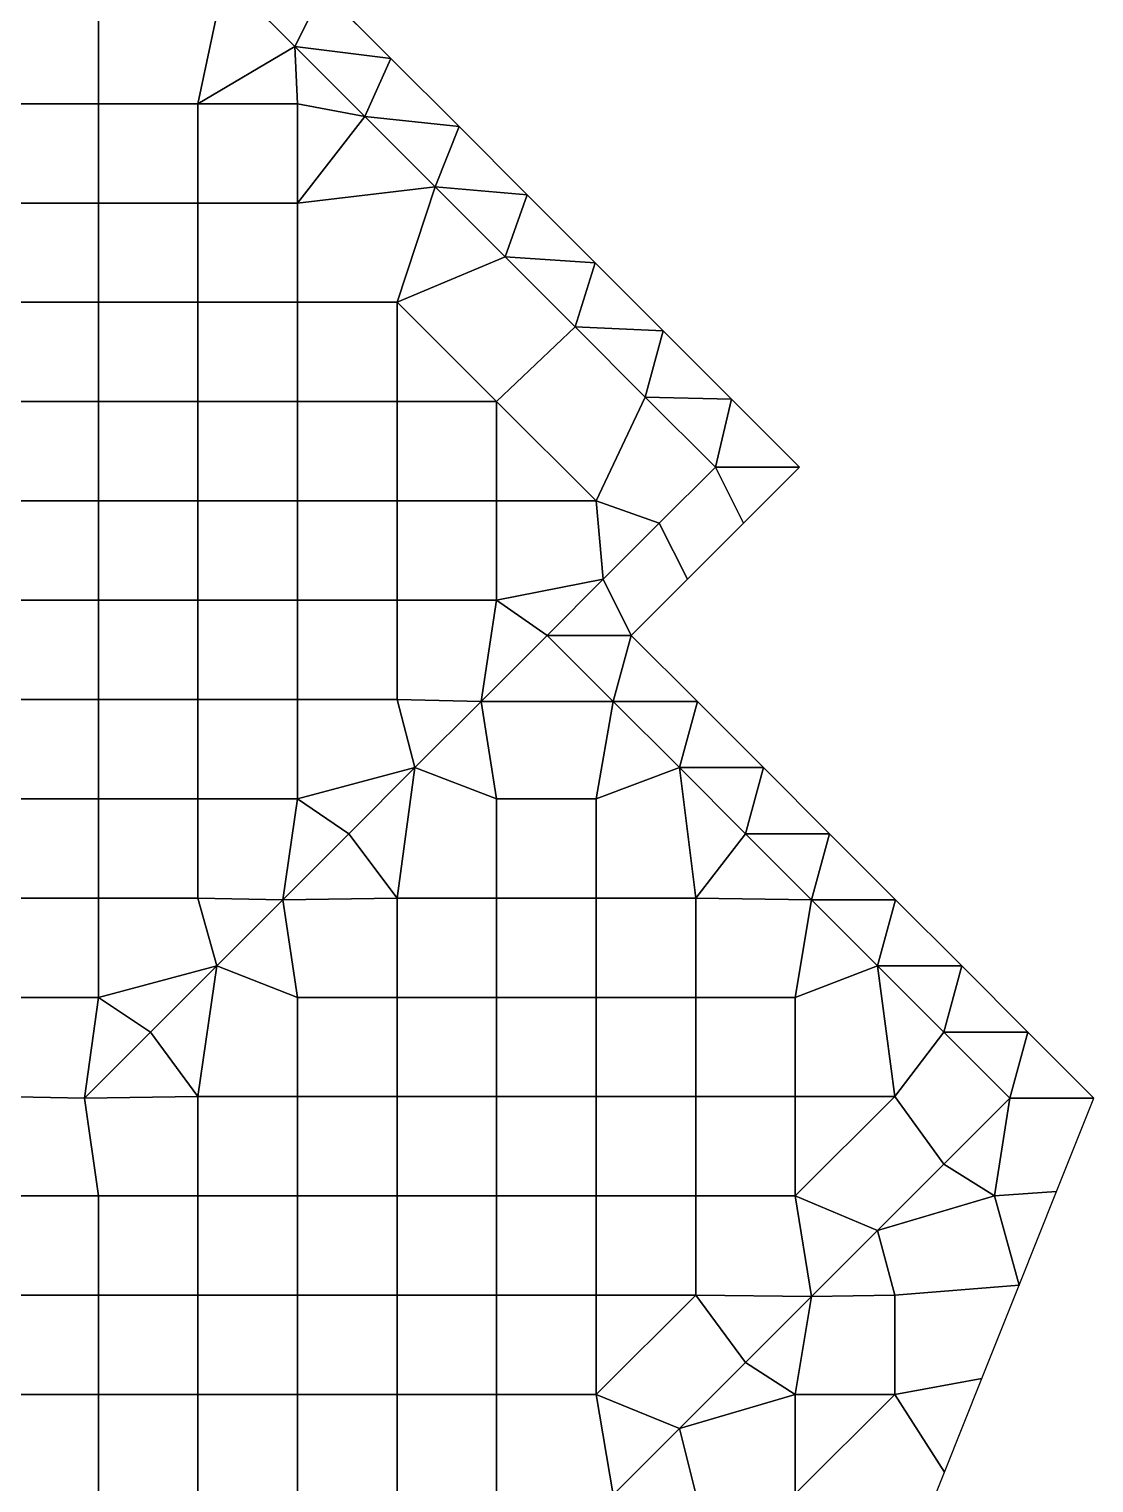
# Model space of a CAD drawing. Extents: x -13 to 39.3, y -26.5 to 20.6.
# Drawn here: x 33.89 to 39.26, y -15.45 to -8.11 of the extents above; entities that cross this region are included whole.
import ezdxf

# ---------------------------------------------------------------- set-up
doc = ezdxf.new("R2010")
doc.units = 0
doc.layers.add('BARS', color=1, linetype='CONTINUOUS')
doc.layers.add('FACES', color=5, linetype='CONTINUOUS')

msp = doc.modelspace()

# ---------------------------------------------------------------- linework, layer by layer
at = {"layer": 'BARS'}
for p, q in [((35.2294, -8.20244), (34.8758, -7.84889)), ((35.2294, -8.20244, 3.3), (34.8758, -7.84889, 3.3)), ((35.7143, -8.26305), (35.3708, -7.9196)), ((35.7143, -8.26305, 3.3), (35.3708, -7.9196, 3.3)), ((35.5829, -8.55599), (35.2294, -8.20244)), ((35.5829, -8.55599, 3.3), (35.2294, -8.20244, 3.3)), ((36.0577, -8.6065), (35.7143, -8.26305)), ((36.0577, -8.6065, 3.3), (35.7143, -8.26305, 3.3)), ((35.9365, -8.90954), (35.5829, -8.55599)), ((35.9365, -8.90954, 3.3), (35.5829, -8.55599, 3.3)), ((36.4012, -8.94995), (36.0577, -8.6065)), ((36.4012, -8.94995, 3.3), (36.0577, -8.6065, 3.3)), ((36.2901, -9.2631), (35.9365, -8.90954)), ((36.2901, -9.2631, 3.3), (35.9365, -8.90954, 3.3)), ((36.7446, -9.2934), (36.4012, -8.94995)), ((36.7446, -9.2934, 3.3), (36.4012, -8.94995, 3.3)), ((36.6436, -9.61665), (36.2901, -9.2631)), ((36.6436, -9.61665, 3.3), (36.2901, -9.2631, 3.3)), ((37.0881, -9.63686), (36.7446, -9.2934)), ((37.0881, -9.63686, 3.3), (36.7446, -9.2934, 3.3)), ((36.9972, -9.97021), (36.6436, -9.61665)), ((36.9972, -9.97021, 3.3), (36.6436, -9.61665, 3.3)), ((37.4315, -9.98031), (37.0881, -9.63686)), ((37.4315, -9.98031, 3.3), (37.0881, -9.63686, 3.3)), ((37.3507, -10.3238), (36.9972, -9.97021)), ((37.3507, -10.3238, 3.3), (36.9972, -9.97021, 3.3)), ((37.775, -10.3238), (37.4315, -9.98031)), ((37.775, -10.3238, 3.3), (37.4315, -9.98031, 3.3)), ((37.0679, -10.6066), (37.3507, -10.3238)), ((37.0679, -10.6066, 3.3), (37.3507, -10.3238, 3.3)), ((37.4921, -10.6066), (37.775, -10.3238)), ((37.4921, -10.6066, 3.3), (37.775, -10.3238, 3.3)), ((36.785, -10.8894), (37.0679, -10.6066)), ((36.785, -10.8894, 3.3), (37.0679, -10.6066, 3.3)), ((37.2093, -10.8894), (37.4921, -10.6066)), ((37.2093, -10.8894, 3.3), (37.4921, -10.6066, 3.3)), ((36.5022, -11.1723), (36.785, -10.8894)), ((36.5022, -11.1723, 3.3), (36.785, -10.8894, 3.3)), ((36.9264, -11.1723), (37.2093, -10.8894)), ((36.9264, -11.1723, 3.3), (37.2093, -10.8894, 3.3)), ((36.8355, -11.5056), (36.5022, -11.1723)), ((36.5022, -11.1723), (36.5022, -11.1723, 0.66)), ((36.5022, -11.1723, 0.66), (36.5022, -11.1723, 1.32)), ((36.5022, -11.1723, 1.32), (36.5022, -11.1723, 1.98)), ((36.5022, -11.1723, 1.98), (36.5022, -11.1723, 2.64)), ((36.5022, -11.1723, 2.64), (36.5022, -11.1723, 3.3)), ((36.8355, -11.5056, 3.3), (36.5022, -11.1723, 3.3)), ((37.2598, -11.5056), (36.9264, -11.1723)), ((37.2598, -11.5056, 3.3), (36.9264, -11.1723, 3.3)), ((37.1689, -11.839), (36.8355, -11.5056)), ((37.1689, -11.839, 3.3), (36.8355, -11.5056, 3.3)), ((37.5932, -11.839), (37.2598, -11.5056)), ((37.5932, -11.839, 3.3), (37.2598, -11.5056, 3.3)), ((37.5022, -12.1723), (37.1689, -11.839)), ((37.5022, -12.1723, 3.3), (37.1689, -11.839, 3.3)), ((37.9265, -12.1723), (37.5932, -11.839)), ((37.9265, -12.1723, 3.3), (37.5932, -11.839, 3.3)), ((37.8356, -12.5057), (37.5022, -12.1723)), ((37.8356, -12.5057, 3.3), (37.5022, -12.1723, 3.3)), ((38.2598, -12.5057), (37.9265, -12.1723)), ((38.2598, -12.5057, 3.3), (37.9265, -12.1723, 3.3)), ((38.1689, -12.839), (37.8356, -12.5057)), ((38.1689, -12.839, 3.3), (37.8356, -12.5057, 3.3)), ((38.5932, -12.839), (38.2598, -12.5057)), ((38.5932, -12.839, 3.3), (38.2598, -12.5057, 3.3)), ((38.5023, -13.1724), (38.1689, -12.839)), ((38.5023, -13.1724, 3.3), (38.1689, -12.839, 3.3)), ((38.9266, -13.1724), (38.5932, -12.839)), ((38.9266, -13.1724, 3.3), (38.5932, -12.839, 3.3)), ((38.8356, -13.5057), (38.5023, -13.1724)), ((38.8356, -13.5057, 3.3), (38.5023, -13.1724, 3.3)), ((39.2599, -13.5057), (38.9266, -13.1724)), ((39.2599, -13.5057, 3.3), (38.9266, -13.1724, 3.3)), ((34.1687, -13.5057), (34.1687, -13.5057, 0.66)), ((34.1687, -13.5057, 0.66), (34.1687, -13.5057, 1.32)), ((34.1687, -13.5057, 1.32), (34.1687, -13.5057, 1.98)), ((34.1687, -13.5057, 1.98), (34.1687, -13.5057, 2.64)), ((34.1687, -13.5057, 2.64), (34.1687, -13.5057, 3.3)), ((38.5023, -13.8391), (38.8356, -13.5057)), ((38.5023, -13.8391, 3.3), (38.8356, -13.5057, 3.3)), ((38.8356, -13.5057), (38.8356, -13.5057, 0.66)), ((38.8356, -13.5057, 0.66), (38.8356, -13.5057, 1.32)), ((38.8356, -13.5057, 1.32), (38.8356, -13.5057, 1.98)), ((38.8356, -13.5057, 1.98), (38.8356, -13.5057, 2.64)), ((38.8356, -13.5057, 2.64), (38.8356, -13.5057, 3.3)), ((39.0713, -13.9771), (39.2599, -13.5057)), ((39.0713, -13.9771, 3.3), (39.2599, -13.5057, 3.3)), ((38.1689, -14.1724), (38.5023, -13.8391)), ((38.1689, -14.1724, 3.3), (38.5023, -13.8391, 3.3)), ((38.8828, -14.4485), (39.0713, -13.9771)), ((38.8828, -14.4485, 3.3), (39.0713, -13.9771, 3.3)), ((37.8356, -14.5058), (38.1689, -14.1724)), ((37.8356, -14.5058, 3.3), (38.1689, -14.1724, 3.3)), ((37.5022, -14.8391), (37.8356, -14.5058)), ((37.5022, -14.8391, 3.3), (37.8356, -14.5058, 3.3)), ((38.6942, -14.92), (38.8828, -14.4485)), ((38.6942, -14.92, 3.3), (38.8828, -14.4485, 3.3)), ((37.1689, -15.1725), (37.5022, -14.8391)), ((37.1689, -15.1725, 3.3), (37.5022, -14.8391, 3.3)), ((38.5057, -15.3914), (38.6942, -14.92)), ((38.5057, -15.3914, 3.3), (38.6942, -14.92, 3.3)), ((36.8355, -15.5058), (37.1689, -15.1725)), ((36.8355, -15.5058, 3.3), (37.1689, -15.1725, 3.3)), ((38.3171, -15.8628), (38.5057, -15.3914)), ((38.3171, -15.8628, 3.3), (38.5057, -15.3914, 3.3))]:
    msp.add_line(p, q, dxfattribs=at)
at = {"layer": 'FACES'}
for points in [[(35.0274, -7.57614), (34.8758, -7.84889), (35.2294, -8.20244), (35.3708, -7.9196)], [(35.0274, -7.57614, 3.3), (34.8758, -7.84889, 3.3), (35.2294, -8.20244, 3.3), (35.3708, -7.9196, 3.3)], [(34.2388, -7.99033), (34.2388, -8.49103), (34.7409, -8.49103), (34.8758, -7.84889)], [(34.2388, -7.99033, 3.3), (34.2388, -8.49103, 3.3), (34.7409, -8.49103, 3.3), (34.8758, -7.84889, 3.3)], [(34.8758, -7.84889), (34.7409, -8.49103), (35.2294, -8.20244)], [(34.8758, -7.84889, 3.3), (34.7409, -8.49103, 3.3), (35.2294, -8.20244, 3.3)], [(34.8758, -7.84889), (34.8758, -7.84889, 0.66), (35.2294, -8.20244, 0.66), (35.2294, -8.20244)], [(34.8758, -7.84889, 0.66), (34.8758, -7.84889, 1.32), (35.2294, -8.20244, 1.32), (35.2294, -8.20244, 0.66)], [(34.8758, -7.84889, 1.32), (34.8758, -7.84889, 1.98), (35.2294, -8.20244, 1.98), (35.2294, -8.20244, 1.32)], [(34.8758, -7.84889, 1.98), (34.8758, -7.84889, 2.64), (35.2294, -8.20244, 2.64), (35.2294, -8.20244, 1.98)], [(35.2294, -8.20244, 2.64), (34.8758, -7.84889, 2.64), (34.8758, -7.84889, 3.3), (35.2294, -8.20244, 3.3)], [(34.2388, -7.99033), (33.7367, -7.99033), (33.7367, -8.49103), (34.2388, -8.49103)], [(34.2388, -7.99033, 3.3), (33.7367, -7.99033, 3.3), (33.7367, -8.49103, 3.3), (34.2388, -8.49103, 3.3)], [(35.3708, -7.9196), (35.2294, -8.20244), (35.7143, -8.26305)], [(35.3708, -7.9196, 3.3), (35.2294, -8.20244, 3.3), (35.7143, -8.26305, 3.3)], [(35.2294, -8.20244), (34.7409, -8.49103), (35.243, -8.49103)], [(35.2294, -8.20244, 3.3), (34.7409, -8.49103, 3.3), (35.243, -8.49103, 3.3)], [(35.2294, -8.20244), (35.243, -8.49103), (35.5829, -8.55599)], [(35.7143, -8.26305), (35.2294, -8.20244), (35.5829, -8.55599)], [(35.2294, -8.20244), (35.2294, -8.20244, 0.66), (35.5829, -8.55599, 0.66), (35.5829, -8.55599)], [(35.2294, -8.20244, 0.66), (35.2294, -8.20244, 1.32), (35.5829, -8.55599, 1.32), (35.5829, -8.55599, 0.66)], [(35.2294, -8.20244, 1.32), (35.2294, -8.20244, 1.98), (35.5829, -8.55599, 1.98), (35.5829, -8.55599, 1.32)], [(35.2294, -8.20244, 1.98), (35.2294, -8.20244, 2.64), (35.5829, -8.55599, 2.64), (35.5829, -8.55599, 1.98)], [(35.5829, -8.55599, 2.64), (35.2294, -8.20244, 2.64), (35.2294, -8.20244, 3.3), (35.5829, -8.55599, 3.3)], [(35.2294, -8.20244, 3.3), (35.243, -8.49103, 3.3), (35.5829, -8.55599, 3.3)], [(35.7143, -8.26305, 3.3), (35.2294, -8.20244, 3.3), (35.5829, -8.55599, 3.3)], [(35.7143, -8.26305), (35.5829, -8.55599), (36.0577, -8.6065)], [(35.7143, -8.26305, 3.3), (35.5829, -8.55599, 3.3), (36.0577, -8.6065, 3.3)], [(34.2388, -8.49103), (33.7367, -8.49103), (33.7367, -8.99174), (34.2388, -8.99174)], [(34.2388, -8.49103, 3.3), (33.7367, -8.49103, 3.3), (33.7367, -8.99174, 3.3), (34.2388, -8.99174, 3.3)], [(34.7409, -8.49103), (34.2388, -8.49103), (34.2388, -8.99174), (34.7409, -8.99174)], [(34.7409, -8.49103, 3.3), (34.2388, -8.49103, 3.3), (34.2388, -8.99174, 3.3), (34.7409, -8.99174, 3.3)], [(35.243, -8.49103), (34.7409, -8.49103), (34.7409, -8.99174), (35.243, -8.99174)], [(35.243, -8.49103, 3.3), (34.7409, -8.49103, 3.3), (34.7409, -8.99174, 3.3), (35.243, -8.99174, 3.3)], [(35.243, -8.49103), (35.243, -8.99174), (35.5829, -8.55599)], [(35.243, -8.49103, 3.3), (35.243, -8.99174, 3.3), (35.5829, -8.55599, 3.3)], [(35.5829, -8.55599), (35.243, -8.99174), (35.9365, -8.90954)], [(35.5829, -8.55599, 3.3), (35.243, -8.99174, 3.3), (35.9365, -8.90954, 3.3)], [(35.5829, -8.55599), (35.9365, -8.90954), (36.0577, -8.6065)], [(35.5829, -8.55599), (35.5829, -8.55599, 0.66), (35.9365, -8.90954, 0.66), (35.9365, -8.90954)], [(35.5829, -8.55599, 0.66), (35.5829, -8.55599, 1.32), (35.9365, -8.90954, 1.32), (35.9365, -8.90954, 0.66)], [(35.5829, -8.55599, 1.32), (35.5829, -8.55599, 1.98), (35.9365, -8.90954, 1.98), (35.9365, -8.90954, 1.32)], [(35.5829, -8.55599, 1.98), (35.5829, -8.55599, 2.64), (35.9365, -8.90954, 2.64), (35.9365, -8.90954, 1.98)], [(35.9365, -8.90954, 2.64), (35.5829, -8.55599, 2.64), (35.5829, -8.55599, 3.3), (35.9365, -8.90954, 3.3)], [(35.5829, -8.55599, 3.3), (35.9365, -8.90954, 3.3), (36.0577, -8.6065, 3.3)], [(36.0577, -8.6065), (35.9365, -8.90954), (36.4012, -8.94995)], [(36.0577, -8.6065, 3.3), (35.9365, -8.90954, 3.3), (36.4012, -8.94995, 3.3)], [(35.243, -8.99174), (35.243, -9.49245), (35.7451, -9.49245), (35.9365, -8.90954)], [(35.243, -8.99174, 3.3), (35.243, -9.49245, 3.3), (35.7451, -9.49245, 3.3), (35.9365, -8.90954, 3.3)], [(35.9365, -8.90954), (35.7451, -9.49245), (36.2901, -9.2631)], [(35.9365, -8.90954, 3.3), (35.7451, -9.49245, 3.3), (36.2901, -9.2631, 3.3)], [(36.4012, -8.94995), (35.9365, -8.90954), (36.2901, -9.2631)], [(35.9365, -8.90954), (35.9365, -8.90954, 0.66), (36.2901, -9.2631, 0.66), (36.2901, -9.2631)], [(35.9365, -8.90954, 0.66), (35.9365, -8.90954, 1.32), (36.2901, -9.2631, 1.32), (36.2901, -9.2631, 0.66)], [(35.9365, -8.90954, 1.32), (35.9365, -8.90954, 1.98), (36.2901, -9.2631, 1.98), (36.2901, -9.2631, 1.32)], [(35.9365, -8.90954, 1.98), (35.9365, -8.90954, 2.64), (36.2901, -9.2631, 2.64), (36.2901, -9.2631, 1.98)], [(36.2901, -9.2631, 2.64), (35.9365, -8.90954, 2.64), (35.9365, -8.90954, 3.3), (36.2901, -9.2631, 3.3)], [(36.4012, -8.94995, 3.3), (35.9365, -8.90954, 3.3), (36.2901, -9.2631, 3.3)], [(34.2388, -8.99174), (33.7367, -8.99174), (33.7367, -9.49245), (34.2388, -9.49245)], [(34.2388, -8.99174, 3.3), (33.7367, -8.99174, 3.3), (33.7367, -9.49245, 3.3), (34.2388, -9.49245, 3.3)], [(34.7409, -8.99174), (34.2388, -8.99174), (34.2388, -9.49245), (34.7409, -9.49245)], [(34.7409, -8.99174, 3.3), (34.2388, -8.99174, 3.3), (34.2388, -9.49245, 3.3), (34.7409, -9.49245, 3.3)], [(35.243, -8.99174), (34.7409, -8.99174), (34.7409, -9.49245), (35.243, -9.49245)], [(35.243, -8.99174, 3.3), (34.7409, -8.99174, 3.3), (34.7409, -9.49245, 3.3), (35.243, -9.49245, 3.3)], [(36.4012, -8.94995), (36.2901, -9.2631), (36.7446, -9.2934)], [(36.4012, -8.94995, 3.3), (36.2901, -9.2631, 3.3), (36.7446, -9.2934, 3.3)], [(36.2901, -9.2631), (35.7451, -9.49245), (36.2472, -9.99316), (36.6436, -9.61665)], [(36.2901, -9.2631, 3.3), (35.7451, -9.49245, 3.3), (36.2472, -9.99316, 3.3), (36.6436, -9.61665, 3.3)], [(36.7446, -9.2934), (36.2901, -9.2631), (36.6436, -9.61665)], [(36.2901, -9.2631), (36.2901, -9.2631, 0.66), (36.6436, -9.61665, 0.66), (36.6436, -9.61665)], [(36.2901, -9.2631, 0.66), (36.2901, -9.2631, 1.32), (36.6436, -9.61665, 1.32), (36.6436, -9.61665, 0.66)], [(36.2901, -9.2631, 1.32), (36.2901, -9.2631, 1.98), (36.6436, -9.61665, 1.98), (36.6436, -9.61665, 1.32)], [(36.2901, -9.2631, 1.98), (36.2901, -9.2631, 2.64), (36.6436, -9.61665, 2.64), (36.6436, -9.61665, 1.98)], [(36.6436, -9.61665, 2.64), (36.2901, -9.2631, 2.64), (36.2901, -9.2631, 3.3), (36.6436, -9.61665, 3.3)], [(36.7446, -9.2934, 3.3), (36.2901, -9.2631, 3.3), (36.6436, -9.61665, 3.3)], [(36.7446, -9.2934), (36.6436, -9.61665), (37.0881, -9.63686)], [(36.7446, -9.2934, 3.3), (36.6436, -9.61665, 3.3), (37.0881, -9.63686, 3.3)], [(34.2388, -9.49245), (33.7367, -9.49245), (33.7367, -9.99316), (34.2388, -9.99316)], [(34.2388, -9.49245, 3.3), (33.7367, -9.49245, 3.3), (33.7367, -9.99316, 3.3), (34.2388, -9.99316, 3.3)], [(34.7409, -9.49245), (34.2388, -9.49245), (34.2388, -9.99316), (34.7409, -9.99316)], [(34.7409, -9.49245, 3.3), (34.2388, -9.49245, 3.3), (34.2388, -9.99316, 3.3), (34.7409, -9.99316, 3.3)], [(35.243, -9.49245), (34.7409, -9.49245), (34.7409, -9.99316), (35.243, -9.99316)], [(35.243, -9.49245, 3.3), (34.7409, -9.49245, 3.3), (34.7409, -9.99316, 3.3), (35.243, -9.99316, 3.3)], [(35.7451, -9.49245), (35.243, -9.49245), (35.243, -9.99316), (35.7451, -9.99316)], [(35.7451, -9.49245, 3.3), (35.243, -9.49245, 3.3), (35.243, -9.99316, 3.3), (35.7451, -9.99316, 3.3)], [(35.7451, -9.49245), (35.7451, -9.99316), (36.2472, -9.99316)], [(35.7451, -9.49245, 3.3), (35.7451, -9.99316, 3.3), (36.2472, -9.99316, 3.3)], [(36.6436, -9.61665), (36.2472, -9.99316), (36.7493, -10.4939), (36.9972, -9.97021)], [(36.6436, -9.61665, 3.3), (36.2472, -9.99316, 3.3), (36.7493, -10.4939, 3.3), (36.9972, -9.97021, 3.3)], [(36.6436, -9.61665), (36.9972, -9.97021), (37.0881, -9.63686)], [(36.6436, -9.61665), (36.6436, -9.61665, 0.66), (36.9972, -9.97021, 0.66), (36.9972, -9.97021)], [(36.6436, -9.61665, 0.66), (36.6436, -9.61665, 1.32), (36.9972, -9.97021, 1.32), (36.9972, -9.97021, 0.66)], [(36.6436, -9.61665, 1.32), (36.6436, -9.61665, 1.98), (36.9972, -9.97021, 1.98), (36.9972, -9.97021, 1.32)], [(36.6436, -9.61665, 1.98), (36.6436, -9.61665, 2.64), (36.9972, -9.97021, 2.64), (36.9972, -9.97021, 1.98)], [(36.9972, -9.97021, 2.64), (36.6436, -9.61665, 2.64), (36.6436, -9.61665, 3.3), (36.9972, -9.97021, 3.3)], [(36.6436, -9.61665, 3.3), (36.9972, -9.97021, 3.3), (37.0881, -9.63686, 3.3)], [(37.0881, -9.63686), (36.9972, -9.97021), (37.4315, -9.98031)], [(37.0881, -9.63686, 3.3), (36.9972, -9.97021, 3.3), (37.4315, -9.98031, 3.3)], [(36.9972, -9.97021), (36.7493, -10.4939), (37.0679, -10.6066), (37.3507, -10.3238)], [(36.9972, -9.97021, 3.3), (36.7493, -10.4939, 3.3), (37.0679, -10.6066, 3.3), (37.3507, -10.3238, 3.3)], [(37.4315, -9.98031), (36.9972, -9.97021), (37.3507, -10.3238)], [(36.9972, -9.97021), (36.9972, -9.97021, 0.66), (37.3507, -10.3238, 0.66), (37.3507, -10.3238)], [(37.3507, -10.3238, 0.66), (36.9972, -9.97021, 0.66), (36.9972, -9.97021, 1.32), (37.3507, -10.3238, 1.32)], [(37.3507, -10.3238, 1.32), (36.9972, -9.97021, 1.32), (36.9972, -9.97021, 1.98), (37.3507, -10.3238, 1.98)], [(37.3507, -10.3238, 1.98), (36.9972, -9.97021, 1.98), (36.9972, -9.97021, 2.64), (37.3507, -10.3238, 2.64)], [(37.3507, -10.3238, 2.64), (36.9972, -9.97021, 2.64), (36.9972, -9.97021, 3.3), (37.3507, -10.3238, 3.3)], [(37.4315, -9.98031, 3.3), (36.9972, -9.97021, 3.3), (37.3507, -10.3238, 3.3)], [(34.2388, -9.99316), (33.7367, -9.99316), (33.7367, -10.4939), (34.2388, -10.4939)], [(34.2388, -9.99316, 3.3), (33.7367, -9.99316, 3.3), (33.7367, -10.4939, 3.3), (34.2388, -10.4939, 3.3)], [(34.7409, -9.99316), (34.2388, -9.99316), (34.2388, -10.4939), (34.7409, -10.4939)], [(34.7409, -9.99316, 3.3), (34.2388, -9.99316, 3.3), (34.2388, -10.4939, 3.3), (34.7409, -10.4939, 3.3)], [(35.243, -9.99316), (34.7409, -9.99316), (34.7409, -10.4939), (35.243, -10.4939)], [(35.243, -9.99316, 3.3), (34.7409, -9.99316, 3.3), (34.7409, -10.4939, 3.3), (35.243, -10.4939, 3.3)], [(35.7451, -9.99316), (35.243, -9.99316), (35.243, -10.4939), (35.7451, -10.4939)], [(35.7451, -9.99316, 3.3), (35.243, -9.99316, 3.3), (35.243, -10.4939, 3.3), (35.7451, -10.4939, 3.3)], [(36.2472, -9.99316), (35.7451, -9.99316), (35.7451, -10.4939), (36.2472, -10.4939)], [(36.2472, -9.99316, 3.3), (35.7451, -9.99316, 3.3), (35.7451, -10.4939, 3.3), (36.2472, -10.4939, 3.3)], [(36.2472, -9.99316), (36.2472, -10.4939), (36.7493, -10.4939)], [(36.2472, -9.99316, 3.3), (36.2472, -10.4939, 3.3), (36.7493, -10.4939, 3.3)], [(37.4315, -9.98031), (37.3507, -10.3238), (37.775, -10.3238)], [(37.4315, -9.98031, 3.3), (37.3507, -10.3238, 3.3), (37.775, -10.3238, 3.3)], [(37.0679, -10.6066), (37.2093, -10.8894), (37.4921, -10.6066), (37.3507, -10.3238)], [(37.0679, -10.6066, 0.66), (37.0679, -10.6066), (37.3507, -10.3238), (37.3507, -10.3238, 0.66)], [(37.0679, -10.6066, 0.66), (37.3507, -10.3238, 0.66), (37.3507, -10.3238, 1.32), (37.0679, -10.6066, 1.32)], [(37.0679, -10.6066, 1.32), (37.3507, -10.3238, 1.32), (37.3507, -10.3238, 1.98), (37.0679, -10.6066, 1.98)], [(37.0679, -10.6066, 1.98), (37.3507, -10.3238, 1.98), (37.3507, -10.3238, 2.64), (37.0679, -10.6066, 2.64)], [(37.0679, -10.6066, 2.64), (37.3507, -10.3238, 2.64), (37.3507, -10.3238, 3.3), (37.0679, -10.6066, 3.3)], [(37.0679, -10.6066, 3.3), (37.2093, -10.8894, 3.3), (37.4921, -10.6066, 3.3), (37.3507, -10.3238, 3.3)], [(37.3507, -10.3238), (37.4921, -10.6066), (37.775, -10.3238)], [(37.3507, -10.3238, 3.3), (37.4921, -10.6066, 3.3), (37.775, -10.3238, 3.3)], [(34.2388, -10.4939), (33.7367, -10.4939), (33.7367, -10.9946), (34.2388, -10.9946)], [(34.2388, -10.4939, 3.3), (33.7367, -10.4939, 3.3), (33.7367, -10.9946, 3.3), (34.2388, -10.9946, 3.3)], [(34.7409, -10.4939), (34.2388, -10.4939), (34.2388, -10.9946), (34.7409, -10.9946)], [(34.7409, -10.4939, 3.3), (34.2388, -10.4939, 3.3), (34.2388, -10.9946, 3.3), (34.7409, -10.9946, 3.3)], [(35.243, -10.4939), (34.7409, -10.4939), (34.7409, -10.9946), (35.243, -10.9946)], [(35.243, -10.4939, 3.3), (34.7409, -10.4939, 3.3), (34.7409, -10.9946, 3.3), (35.243, -10.9946, 3.3)], [(35.7451, -10.4939), (35.243, -10.4939), (35.243, -10.9946), (35.7451, -10.9946)], [(35.7451, -10.4939, 3.3), (35.243, -10.4939, 3.3), (35.243, -10.9946, 3.3), (35.7451, -10.9946, 3.3)], [(36.2472, -10.4939), (35.7451, -10.4939), (35.7451, -10.9946), (36.2472, -10.9946)], [(36.2472, -10.4939, 3.3), (35.7451, -10.4939, 3.3), (35.7451, -10.9946, 3.3), (36.2472, -10.9946, 3.3)], [(36.7493, -10.4939), (36.2472, -10.4939), (36.2472, -10.9946), (36.785, -10.8894)], [(36.7493, -10.4939, 3.3), (36.2472, -10.4939, 3.3), (36.2472, -10.9946, 3.3), (36.785, -10.8894, 3.3)], [(36.7493, -10.4939), (36.785, -10.8894), (37.0679, -10.6066)], [(36.7493, -10.4939, 3.3), (36.785, -10.8894, 3.3), (37.0679, -10.6066, 3.3)], [(37.0679, -10.6066), (36.785, -10.8894), (36.9264, -11.1723), (37.2093, -10.8894)], [(36.785, -10.8894, 0.66), (36.785, -10.8894), (37.0679, -10.6066), (37.0679, -10.6066, 0.66)], [(36.785, -10.8894, 1.32), (36.785, -10.8894, 0.66), (37.0679, -10.6066, 0.66), (37.0679, -10.6066, 1.32)], [(36.785, -10.8894, 1.98), (36.785, -10.8894, 1.32), (37.0679, -10.6066, 1.32), (37.0679, -10.6066, 1.98)], [(36.785, -10.8894, 2.64), (36.785, -10.8894, 1.98), (37.0679, -10.6066, 1.98), (37.0679, -10.6066, 2.64)], [(36.785, -10.8894, 2.64), (37.0679, -10.6066, 2.64), (37.0679, -10.6066, 3.3), (36.785, -10.8894, 3.3)], [(37.0679, -10.6066, 3.3), (36.785, -10.8894, 3.3), (36.9264, -11.1723, 3.3), (37.2093, -10.8894, 3.3)], [(36.785, -10.8894), (36.2472, -10.9946), (36.5022, -11.1723)], [(36.785, -10.8894, 3.3), (36.2472, -10.9946, 3.3), (36.5022, -11.1723, 3.3)], [(36.785, -10.8894), (36.5022, -11.1723), (36.9264, -11.1723)], [(36.5022, -11.1723, 0.66), (36.5022, -11.1723), (36.785, -10.8894), (36.785, -10.8894, 0.66)], [(36.5022, -11.1723, 1.32), (36.5022, -11.1723, 0.66), (36.785, -10.8894, 0.66), (36.785, -10.8894, 1.32)], [(36.5022, -11.1723, 1.98), (36.5022, -11.1723, 1.32), (36.785, -10.8894, 1.32), (36.785, -10.8894, 1.98)], [(36.5022, -11.1723, 2.64), (36.5022, -11.1723, 1.98), (36.785, -10.8894, 1.98), (36.785, -10.8894, 2.64)], [(36.5022, -11.1723, 2.64), (36.785, -10.8894, 2.64), (36.785, -10.8894, 3.3), (36.5022, -11.1723, 3.3)], [(36.785, -10.8894, 3.3), (36.5022, -11.1723, 3.3), (36.9264, -11.1723, 3.3)], [(34.2388, -10.9946), (33.7367, -10.9946), (33.7367, -11.4953), (34.2388, -11.4953)], [(34.2388, -10.9946, 3.3), (33.7367, -10.9946, 3.3), (33.7367, -11.4953, 3.3), (34.2388, -11.4953, 3.3)], [(34.7409, -10.9946), (34.2388, -10.9946), (34.2388, -11.4953), (34.7409, -11.4953)], [(34.7409, -10.9946, 3.3), (34.2388, -10.9946, 3.3), (34.2388, -11.4953, 3.3), (34.7409, -11.4953, 3.3)], [(35.243, -10.9946), (34.7409, -10.9946), (34.7409, -11.4953), (35.243, -11.4953)], [(35.243, -10.9946, 3.3), (34.7409, -10.9946, 3.3), (34.7409, -11.4953, 3.3), (35.243, -11.4953, 3.3)], [(35.7451, -10.9946), (35.243, -10.9946), (35.243, -11.4953), (35.7451, -11.4953)], [(35.7451, -10.9946, 3.3), (35.243, -10.9946, 3.3), (35.243, -11.4953, 3.3), (35.7451, -11.4953, 3.3)], [(36.2472, -10.9946), (35.7451, -10.9946), (35.7451, -11.4953), (36.1688, -11.5056)], [(36.2472, -10.9946, 3.3), (35.7451, -10.9946, 3.3), (35.7451, -11.4953, 3.3), (36.1688, -11.5056, 3.3)], [(36.2472, -10.9946), (36.1688, -11.5056), (36.5022, -11.1723)], [(36.2472, -10.9946, 3.3), (36.1688, -11.5056, 3.3), (36.5022, -11.1723, 3.3)], [(36.5022, -11.1723), (36.1688, -11.5056), (36.8355, -11.5056)], [(36.5022, -11.1723, 3.3), (36.1688, -11.5056, 3.3), (36.8355, -11.5056, 3.3)], [(36.9264, -11.1723), (36.5022, -11.1723), (36.8355, -11.5056)], [(36.5022, -11.1723), (36.5022, -11.1723, 0.66), (36.8355, -11.5056, 0.66), (36.8355, -11.5056)], [(36.8355, -11.5056, 0.66), (36.5022, -11.1723, 0.66), (36.5022, -11.1723, 1.32), (36.8355, -11.5056, 1.32)], [(36.8355, -11.5056, 1.32), (36.5022, -11.1723, 1.32), (36.5022, -11.1723, 1.98), (36.8355, -11.5056, 1.98)], [(36.8355, -11.5056, 1.98), (36.5022, -11.1723, 1.98), (36.5022, -11.1723, 2.64), (36.8355, -11.5056, 2.64)], [(36.8355, -11.5056, 2.64), (36.5022, -11.1723, 2.64), (36.5022, -11.1723, 3.3), (36.8355, -11.5056, 3.3)], [(36.9264, -11.1723, 3.3), (36.5022, -11.1723, 3.3), (36.8355, -11.5056, 3.3)], [(36.9264, -11.1723), (36.8355, -11.5056), (37.2598, -11.5056)], [(36.9264, -11.1723, 3.3), (36.8355, -11.5056, 3.3), (37.2598, -11.5056, 3.3)], [(34.2388, -11.4953), (33.7367, -11.4953), (33.7367, -11.996), (34.2388, -11.996)], [(34.2388, -11.4953, 3.3), (33.7367, -11.4953, 3.3), (33.7367, -11.996, 3.3), (34.2388, -11.996, 3.3)], [(34.7409, -11.4953), (34.2388, -11.4953), (34.2388, -11.996), (34.7409, -11.996)], [(34.7409, -11.4953, 3.3), (34.2388, -11.4953, 3.3), (34.2388, -11.996, 3.3), (34.7409, -11.996, 3.3)], [(35.243, -11.4953), (34.7409, -11.4953), (34.7409, -11.996), (35.243, -11.996)], [(35.243, -11.4953, 3.3), (34.7409, -11.4953, 3.3), (34.7409, -11.996, 3.3), (35.243, -11.996, 3.3)], [(35.7451, -11.4953), (35.243, -11.4953), (35.243, -11.996), (35.8355, -11.839)], [(35.7451, -11.4953, 3.3), (35.243, -11.4953, 3.3), (35.243, -11.996, 3.3), (35.8355, -11.839, 3.3)], [(36.1688, -11.5056), (35.7451, -11.4953), (35.8355, -11.839)], [(36.1688, -11.5056, 3.3), (35.7451, -11.4953, 3.3), (35.8355, -11.839, 3.3)], [(36.1688, -11.5056), (35.8355, -11.839), (36.2472, -11.996)], [(36.1688, -11.5056, 3.3), (35.8355, -11.839, 3.3), (36.2472, -11.996, 3.3)], [(36.8355, -11.5056), (36.1688, -11.5056), (36.2472, -11.996), (36.7493, -11.996)], [(36.8355, -11.5056, 3.3), (36.1688, -11.5056, 3.3), (36.2472, -11.996, 3.3), (36.7493, -11.996, 3.3)], [(36.8355, -11.5056), (36.7493, -11.996), (37.1689, -11.839)], [(36.8355, -11.5056, 3.3), (36.7493, -11.996, 3.3), (37.1689, -11.839, 3.3)], [(37.2598, -11.5056), (36.8355, -11.5056), (37.1689, -11.839)], [(36.8355, -11.5056), (36.8355, -11.5056, 0.66), (37.1689, -11.839, 0.66), (37.1689, -11.839)], [(37.1689, -11.839, 0.66), (36.8355, -11.5056, 0.66), (36.8355, -11.5056, 1.32), (37.1689, -11.839, 1.32)], [(37.1689, -11.839, 1.32), (36.8355, -11.5056, 1.32), (36.8355, -11.5056, 1.98), (37.1689, -11.839, 1.98)], [(37.1689, -11.839, 1.98), (36.8355, -11.5056, 1.98), (36.8355, -11.5056, 2.64), (37.1689, -11.839, 2.64)], [(37.1689, -11.839, 2.64), (36.8355, -11.5056, 2.64), (36.8355, -11.5056, 3.3), (37.1689, -11.839, 3.3)], [(37.2598, -11.5056, 3.3), (36.8355, -11.5056, 3.3), (37.1689, -11.839, 3.3)], [(37.2598, -11.5056), (37.1689, -11.839), (37.5932, -11.839)], [(37.2598, -11.5056, 3.3), (37.1689, -11.839, 3.3), (37.5932, -11.839, 3.3)], [(35.8355, -11.839), (35.243, -11.996), (35.5021, -12.1723)], [(35.8355, -11.839, 3.3), (35.243, -11.996, 3.3), (35.5021, -12.1723, 3.3)], [(35.8355, -11.839), (35.5021, -12.1723), (35.7451, -12.4967)], [(35.8355, -11.839, 3.3), (35.5021, -12.1723, 3.3), (35.7451, -12.4967, 3.3)], [(36.2472, -11.996), (35.8355, -11.839), (35.7451, -12.4967), (36.2472, -12.4967)], [(36.2472, -11.996, 3.3), (35.8355, -11.839, 3.3), (35.7451, -12.4967, 3.3), (36.2472, -12.4967, 3.3)], [(37.1689, -11.839), (36.7493, -11.996), (36.7493, -12.4967), (37.2514, -12.4967)], [(37.1689, -11.839, 3.3), (36.7493, -11.996, 3.3), (36.7493, -12.4967, 3.3), (37.2514, -12.4967, 3.3)], [(37.1689, -11.839), (37.2514, -12.4967), (37.5022, -12.1723)], [(37.5932, -11.839), (37.1689, -11.839), (37.5022, -12.1723)], [(37.1689, -11.839), (37.1689, -11.839, 0.66), (37.5022, -12.1723, 0.66), (37.5022, -12.1723)], [(37.1689, -11.839, 0.66), (37.1689, -11.839, 1.32), (37.5022, -12.1723, 1.32), (37.5022, -12.1723, 0.66)], [(37.1689, -11.839, 1.32), (37.1689, -11.839, 1.98), (37.5022, -12.1723, 1.98), (37.5022, -12.1723, 1.32)], [(37.1689, -11.839, 1.98), (37.1689, -11.839, 2.64), (37.5022, -12.1723, 2.64), (37.5022, -12.1723, 1.98)], [(37.5022, -12.1723, 2.64), (37.1689, -11.839, 2.64), (37.1689, -11.839, 3.3), (37.5022, -12.1723, 3.3)], [(37.1689, -11.839, 3.3), (37.2514, -12.4967, 3.3), (37.5022, -12.1723, 3.3)], [(37.5932, -11.839, 3.3), (37.1689, -11.839, 3.3), (37.5022, -12.1723, 3.3)], [(37.5932, -11.839), (37.5022, -12.1723), (37.9265, -12.1723)], [(37.5932, -11.839, 3.3), (37.5022, -12.1723, 3.3), (37.9265, -12.1723, 3.3)], [(34.2388, -11.996), (33.7367, -11.996), (33.7367, -12.4967), (34.2388, -12.4967)], [(34.2388, -11.996, 3.3), (33.7367, -11.996, 3.3), (33.7367, -12.4967, 3.3), (34.2388, -12.4967, 3.3)], [(34.7409, -11.996), (34.2388, -11.996), (34.2388, -12.4967), (34.7409, -12.4967)], [(34.7409, -11.996, 3.3), (34.2388, -11.996, 3.3), (34.2388, -12.4967, 3.3), (34.7409, -12.4967, 3.3)], [(34.7409, -11.996), (34.7409, -12.4967), (35.1688, -12.5057), (35.243, -11.996)], [(34.7409, -11.996, 3.3), (34.7409, -12.4967, 3.3), (35.1688, -12.5057, 3.3), (35.243, -11.996, 3.3)], [(35.243, -11.996), (35.1688, -12.5057), (35.5021, -12.1723)], [(35.243, -11.996, 3.3), (35.1688, -12.5057, 3.3), (35.5021, -12.1723, 3.3)], [(36.7493, -11.996), (36.2472, -11.996), (36.2472, -12.4967), (36.7493, -12.4967)], [(36.7493, -11.996, 3.3), (36.2472, -11.996, 3.3), (36.2472, -12.4967, 3.3), (36.7493, -12.4967, 3.3)], [(35.5021, -12.1723), (35.1688, -12.5057), (35.7451, -12.4967)], [(35.5021, -12.1723, 3.3), (35.1688, -12.5057, 3.3), (35.7451, -12.4967, 3.3)], [(37.5022, -12.1723), (37.2514, -12.4967), (37.8356, -12.5057)], [(37.5022, -12.1723, 3.3), (37.2514, -12.4967, 3.3), (37.8356, -12.5057, 3.3)], [(37.5022, -12.1723), (37.8356, -12.5057), (37.9265, -12.1723)], [(37.5022, -12.1723), (37.5022, -12.1723, 0.66), (37.8356, -12.5057, 0.66), (37.8356, -12.5057)], [(37.5022, -12.1723, 0.66), (37.5022, -12.1723, 1.32), (37.8356, -12.5057, 1.32), (37.8356, -12.5057, 0.66)], [(37.5022, -12.1723, 1.32), (37.5022, -12.1723, 1.98), (37.8356, -12.5057, 1.98), (37.8356, -12.5057, 1.32)], [(37.5022, -12.1723, 1.98), (37.5022, -12.1723, 2.64), (37.8356, -12.5057, 2.64), (37.8356, -12.5057, 1.98)], [(37.8356, -12.5057, 2.64), (37.5022, -12.1723, 2.64), (37.5022, -12.1723, 3.3), (37.8356, -12.5057, 3.3)], [(37.5022, -12.1723, 3.3), (37.8356, -12.5057, 3.3), (37.9265, -12.1723, 3.3)], [(37.9265, -12.1723), (37.8356, -12.5057), (38.2598, -12.5057)], [(37.9265, -12.1723, 3.3), (37.8356, -12.5057, 3.3), (38.2598, -12.5057, 3.3)], [(34.2388, -12.4967), (33.7367, -12.4967), (33.7367, -12.9974), (34.2388, -12.9974)], [(34.2388, -12.4967, 3.3), (33.7367, -12.4967, 3.3), (33.7367, -12.9974, 3.3), (34.2388, -12.9974, 3.3)], [(34.7409, -12.4967), (34.2388, -12.4967), (34.2388, -12.9974), (34.8354, -12.839)], [(34.7409, -12.4967, 3.3), (34.2388, -12.4967, 3.3), (34.2388, -12.9974, 3.3), (34.8354, -12.839, 3.3)], [(35.1688, -12.5057), (34.7409, -12.4967), (34.8354, -12.839)], [(35.1688, -12.5057, 3.3), (34.7409, -12.4967, 3.3), (34.8354, -12.839, 3.3)], [(35.1688, -12.5057), (34.8354, -12.839), (35.243, -12.9974)], [(35.1688, -12.5057, 3.3), (34.8354, -12.839, 3.3), (35.243, -12.9974, 3.3)], [(35.1688, -12.5057), (35.243, -12.9974), (35.7451, -12.9974), (35.7451, -12.4967)], [(35.1688, -12.5057, 3.3), (35.243, -12.9974, 3.3), (35.7451, -12.9974, 3.3), (35.7451, -12.4967, 3.3)], [(36.2472, -12.4967), (35.7451, -12.4967), (35.7451, -12.9974), (36.2472, -12.9974)], [(36.2472, -12.4967, 3.3), (35.7451, -12.4967, 3.3), (35.7451, -12.9974, 3.3), (36.2472, -12.9974, 3.3)], [(36.7493, -12.4967), (36.2472, -12.4967), (36.2472, -12.9974), (36.7493, -12.9974)], [(36.7493, -12.4967, 3.3), (36.2472, -12.4967, 3.3), (36.2472, -12.9974, 3.3), (36.7493, -12.9974, 3.3)], [(37.2514, -12.4967), (36.7493, -12.4967), (36.7493, -12.9974), (37.2514, -12.9974)], [(37.2514, -12.4967, 3.3), (36.7493, -12.4967, 3.3), (36.7493, -12.9974, 3.3), (37.2514, -12.9974, 3.3)], [(37.2514, -12.4967), (37.2514, -12.9974), (37.7536, -12.9974), (37.8356, -12.5057)], [(37.2514, -12.4967, 3.3), (37.2514, -12.9974, 3.3), (37.7536, -12.9974, 3.3), (37.8356, -12.5057, 3.3)], [(37.8356, -12.5057), (37.7536, -12.9974), (38.1689, -12.839)], [(37.8356, -12.5057, 3.3), (37.7536, -12.9974, 3.3), (38.1689, -12.839, 3.3)], [(38.2598, -12.5057), (37.8356, -12.5057), (38.1689, -12.839)], [(37.8356, -12.5057), (37.8356, -12.5057, 0.66), (38.1689, -12.839, 0.66), (38.1689, -12.839)], [(37.8356, -12.5057, 0.66), (37.8356, -12.5057, 1.32), (38.1689, -12.839, 1.32), (38.1689, -12.839, 0.66)], [(37.8356, -12.5057, 1.32), (37.8356, -12.5057, 1.98), (38.1689, -12.839, 1.98), (38.1689, -12.839, 1.32)], [(37.8356, -12.5057, 1.98), (37.8356, -12.5057, 2.64), (38.1689, -12.839, 2.64), (38.1689, -12.839, 1.98)], [(38.1689, -12.839, 2.64), (37.8356, -12.5057, 2.64), (37.8356, -12.5057, 3.3), (38.1689, -12.839, 3.3)], [(38.2598, -12.5057, 3.3), (37.8356, -12.5057, 3.3), (38.1689, -12.839, 3.3)], [(38.2598, -12.5057), (38.1689, -12.839), (38.5932, -12.839)], [(38.2598, -12.5057, 3.3), (38.1689, -12.839, 3.3), (38.5932, -12.839, 3.3)], [(34.8354, -12.839), (34.2388, -12.9974), (34.5021, -13.1724)], [(34.8354, -12.839, 3.3), (34.2388, -12.9974, 3.3), (34.5021, -13.1724, 3.3)], [(34.8354, -12.839), (34.5021, -13.1724), (34.7409, -13.4981)], [(34.8354, -12.839, 3.3), (34.5021, -13.1724, 3.3), (34.7409, -13.4981, 3.3)], [(35.243, -12.9974), (34.8354, -12.839), (34.7409, -13.4981), (35.243, -13.4981)], [(35.243, -12.9974, 3.3), (34.8354, -12.839, 3.3), (34.7409, -13.4981, 3.3), (35.243, -13.4981, 3.3)], [(37.7536, -12.9974), (37.7536, -13.4981), (38.2557, -13.4981), (38.1689, -12.839)], [(37.7536, -12.9974, 3.3), (37.7536, -13.4981, 3.3), (38.2557, -13.4981, 3.3), (38.1689, -12.839, 3.3)], [(38.1689, -12.839), (38.2557, -13.4981), (38.5023, -13.1724)], [(38.5932, -12.839), (38.1689, -12.839), (38.5023, -13.1724)], [(38.1689, -12.839), (38.1689, -12.839, 0.66), (38.5023, -13.1724, 0.66), (38.5023, -13.1724)], [(38.1689, -12.839, 0.66), (38.1689, -12.839, 1.32), (38.5023, -13.1724, 1.32), (38.5023, -13.1724, 0.66)], [(38.1689, -12.839, 1.32), (38.1689, -12.839, 1.98), (38.5023, -13.1724, 1.98), (38.5023, -13.1724, 1.32)], [(38.1689, -12.839, 1.98), (38.1689, -12.839, 2.64), (38.5023, -13.1724, 2.64), (38.5023, -13.1724, 1.98)], [(38.5023, -13.1724, 2.64), (38.1689, -12.839, 2.64), (38.1689, -12.839, 3.3), (38.5023, -13.1724, 3.3)], [(38.1689, -12.839, 3.3), (38.2557, -13.4981, 3.3), (38.5023, -13.1724, 3.3)], [(38.5932, -12.839, 3.3), (38.1689, -12.839, 3.3), (38.5023, -13.1724, 3.3)], [(38.5932, -12.839), (38.5023, -13.1724), (38.9266, -13.1724)], [(38.5932, -12.839, 3.3), (38.5023, -13.1724, 3.3), (38.9266, -13.1724, 3.3)], [(33.7367, -12.9974), (33.7367, -13.4981), (34.1687, -13.5057), (34.2388, -12.9974)], [(33.7367, -12.9974, 3.3), (33.7367, -13.4981, 3.3), (34.1687, -13.5057, 3.3), (34.2388, -12.9974, 3.3)], [(34.2388, -12.9974), (34.1687, -13.5057), (34.5021, -13.1724)], [(34.2388, -12.9974, 3.3), (34.1687, -13.5057, 3.3), (34.5021, -13.1724, 3.3)], [(35.7451, -12.9974), (35.243, -12.9974), (35.243, -13.4981), (35.7451, -13.4981)], [(35.7451, -12.9974, 3.3), (35.243, -12.9974, 3.3), (35.243, -13.4981, 3.3), (35.7451, -13.4981, 3.3)], [(36.2472, -12.9974), (35.7451, -12.9974), (35.7451, -13.4981), (36.2472, -13.4981)], [(36.2472, -12.9974, 3.3), (35.7451, -12.9974, 3.3), (35.7451, -13.4981, 3.3), (36.2472, -13.4981, 3.3)], [(36.7493, -12.9974), (36.2472, -12.9974), (36.2472, -13.4981), (36.7493, -13.4981)], [(36.7493, -12.9974, 3.3), (36.2472, -12.9974, 3.3), (36.2472, -13.4981, 3.3), (36.7493, -13.4981, 3.3)], [(37.2514, -12.9974), (36.7493, -12.9974), (36.7493, -13.4981), (37.2514, -13.4981)], [(37.2514, -12.9974, 3.3), (36.7493, -12.9974, 3.3), (36.7493, -13.4981, 3.3), (37.2514, -13.4981, 3.3)], [(37.7536, -12.9974), (37.2514, -12.9974), (37.2514, -13.4981), (37.7536, -13.4981)], [(37.7536, -12.9974, 3.3), (37.2514, -12.9974, 3.3), (37.2514, -13.4981, 3.3), (37.7536, -13.4981, 3.3)], [(34.5021, -13.1724), (34.1687, -13.5057), (34.7409, -13.4981)], [(34.5021, -13.1724, 3.3), (34.1687, -13.5057, 3.3), (34.7409, -13.4981, 3.3)], [(38.5023, -13.1724), (38.2557, -13.4981), (38.5023, -13.8391), (38.8356, -13.5057)], [(38.5023, -13.1724, 3.3), (38.2557, -13.4981, 3.3), (38.5023, -13.8391, 3.3), (38.8356, -13.5057, 3.3)], [(38.5023, -13.1724), (38.8356, -13.5057), (38.9266, -13.1724)], [(38.5023, -13.1724), (38.5023, -13.1724, 0.66), (38.8356, -13.5057, 0.66), (38.8356, -13.5057)], [(38.8356, -13.5057, 0.66), (38.5023, -13.1724, 0.66), (38.5023, -13.1724, 1.32), (38.8356, -13.5057, 1.32)], [(38.8356, -13.5057, 1.32), (38.5023, -13.1724, 1.32), (38.5023, -13.1724, 1.98), (38.8356, -13.5057, 1.98)], [(38.8356, -13.5057, 1.98), (38.5023, -13.1724, 1.98), (38.5023, -13.1724, 2.64), (38.8356, -13.5057, 2.64)], [(38.8356, -13.5057, 2.64), (38.5023, -13.1724, 2.64), (38.5023, -13.1724, 3.3), (38.8356, -13.5057, 3.3)], [(38.5023, -13.1724, 3.3), (38.8356, -13.5057, 3.3), (38.9266, -13.1724, 3.3)], [(38.9266, -13.1724), (38.8356, -13.5057), (39.2599, -13.5057)], [(38.9266, -13.1724, 3.3), (38.8356, -13.5057, 3.3), (39.2599, -13.5057, 3.3)], [(34.1687, -13.5057), (33.7367, -13.4981), (33.7367, -13.9988), (34.2388, -13.9988)], [(34.1687, -13.5057, 3.3), (33.7367, -13.4981, 3.3), (33.7367, -13.9988, 3.3), (34.2388, -13.9988, 3.3)], [(34.1687, -13.5057), (34.2388, -13.9988), (34.7409, -13.9988), (34.7409, -13.4981)], [(34.1687, -13.5057, 3.3), (34.2388, -13.9988, 3.3), (34.7409, -13.9988, 3.3), (34.7409, -13.4981, 3.3)], [(35.243, -13.4981), (34.7409, -13.4981), (34.7409, -13.9988), (35.243, -13.9988)], [(35.243, -13.4981, 3.3), (34.7409, -13.4981, 3.3), (34.7409, -13.9988, 3.3), (35.243, -13.9988, 3.3)], [(35.7451, -13.4981), (35.243, -13.4981), (35.243, -13.9988), (35.7451, -13.9988)], [(35.7451, -13.4981, 3.3), (35.243, -13.4981, 3.3), (35.243, -13.9988, 3.3), (35.7451, -13.9988, 3.3)], [(36.2472, -13.4981), (35.7451, -13.4981), (35.7451, -13.9988), (36.2472, -13.9988)], [(36.2472, -13.4981, 3.3), (35.7451, -13.4981, 3.3), (35.7451, -13.9988, 3.3), (36.2472, -13.9988, 3.3)], [(36.7493, -13.4981), (36.2472, -13.4981), (36.2472, -13.9988), (36.7493, -13.9988)], [(36.7493, -13.4981, 3.3), (36.2472, -13.4981, 3.3), (36.2472, -13.9988, 3.3), (36.7493, -13.9988, 3.3)], [(37.2514, -13.4981), (36.7493, -13.4981), (36.7493, -13.9988), (37.2514, -13.9988)], [(37.2514, -13.4981, 3.3), (36.7493, -13.4981, 3.3), (36.7493, -13.9988, 3.3), (37.2514, -13.9988, 3.3)], [(37.7536, -13.4981), (37.2514, -13.4981), (37.2514, -13.9988), (37.7536, -13.9988)], [(37.7536, -13.4981, 3.3), (37.2514, -13.4981, 3.3), (37.2514, -13.9988, 3.3), (37.7536, -13.9988, 3.3)], [(38.2557, -13.4981), (37.7536, -13.4981), (37.7536, -13.9988)], [(38.2557, -13.4981), (37.7536, -13.9988), (38.1689, -14.1724), (38.5023, -13.8391)], [(38.2557, -13.4981, 3.3), (37.7536, -13.4981, 3.3), (37.7536, -13.9988, 3.3)], [(38.2557, -13.4981, 3.3), (37.7536, -13.9988, 3.3), (38.1689, -14.1724, 3.3), (38.5023, -13.8391, 3.3)], [(38.8356, -13.5057), (38.5023, -13.8391), (38.7578, -13.9988)], [(38.5023, -13.8391, 0.66), (38.5023, -13.8391), (38.8356, -13.5057), (38.8356, -13.5057, 0.66)], [(38.5023, -13.8391, 0.66), (38.8356, -13.5057, 0.66), (38.8356, -13.5057, 1.32), (38.5023, -13.8391, 1.32)], [(38.5023, -13.8391, 1.32), (38.8356, -13.5057, 1.32), (38.8356, -13.5057, 1.98), (38.5023, -13.8391, 1.98)], [(38.5023, -13.8391, 1.98), (38.8356, -13.5057, 1.98), (38.8356, -13.5057, 2.64), (38.5023, -13.8391, 2.64)], [(38.5023, -13.8391, 2.64), (38.8356, -13.5057, 2.64), (38.8356, -13.5057, 3.3), (38.5023, -13.8391, 3.3)], [(38.8356, -13.5057, 3.3), (38.5023, -13.8391, 3.3), (38.7578, -13.9988, 3.3)], [(39.2599, -13.5057), (38.8356, -13.5057), (38.7578, -13.9988), (39.0713, -13.9771)], [(39.2599, -13.5057, 3.3), (38.8356, -13.5057, 3.3), (38.7578, -13.9988, 3.3), (39.0713, -13.9771, 3.3)], [(38.5023, -13.8391), (38.1689, -14.1724), (38.7578, -13.9988)], [(38.1689, -14.1724, 0.66), (38.1689, -14.1724), (38.5023, -13.8391), (38.5023, -13.8391, 0.66)], [(38.1689, -14.1724, 0.66), (38.5023, -13.8391, 0.66), (38.5023, -13.8391, 1.32), (38.1689, -14.1724, 1.32)], [(38.1689, -14.1724, 1.32), (38.5023, -13.8391, 1.32), (38.5023, -13.8391, 1.98), (38.1689, -14.1724, 1.98)], [(38.1689, -14.1724, 1.98), (38.5023, -13.8391, 1.98), (38.5023, -13.8391, 2.64), (38.1689, -14.1724, 2.64)], [(38.1689, -14.1724, 2.64), (38.5023, -13.8391, 2.64), (38.5023, -13.8391, 3.3), (38.1689, -14.1724, 3.3)], [(38.5023, -13.8391, 3.3), (38.1689, -14.1724, 3.3), (38.7578, -13.9988, 3.3)], [(34.2388, -13.9988), (33.7367, -13.9988), (33.7367, -14.4995), (34.2388, -14.4995)], [(34.2388, -13.9988, 3.3), (33.7367, -13.9988, 3.3), (33.7367, -14.4995, 3.3), (34.2388, -14.4995, 3.3)], [(34.7409, -13.9988), (34.2388, -13.9988), (34.2388, -14.4995), (34.7409, -14.4995)], [(34.7409, -13.9988, 3.3), (34.2388, -13.9988, 3.3), (34.2388, -14.4995, 3.3), (34.7409, -14.4995, 3.3)], [(35.243, -13.9988), (34.7409, -13.9988), (34.7409, -14.4995), (35.243, -14.4995)], [(35.243, -13.9988, 3.3), (34.7409, -13.9988, 3.3), (34.7409, -14.4995, 3.3), (35.243, -14.4995, 3.3)], [(35.7451, -13.9988), (35.243, -13.9988), (35.243, -14.4995), (35.7451, -14.4995)], [(35.7451, -13.9988, 3.3), (35.243, -13.9988, 3.3), (35.243, -14.4995, 3.3), (35.7451, -14.4995, 3.3)], [(36.2472, -13.9988), (35.7451, -13.9988), (35.7451, -14.4995), (36.2472, -14.4995)], [(36.2472, -13.9988, 3.3), (35.7451, -13.9988, 3.3), (35.7451, -14.4995, 3.3), (36.2472, -14.4995, 3.3)], [(36.7493, -13.9988), (36.2472, -13.9988), (36.2472, -14.4995), (36.7493, -14.4995)], [(36.7493, -13.9988, 3.3), (36.2472, -13.9988, 3.3), (36.2472, -14.4995, 3.3), (36.7493, -14.4995, 3.3)], [(37.2514, -13.9988), (36.7493, -13.9988), (36.7493, -14.4995), (37.2514, -14.4995)], [(37.2514, -13.9988, 3.3), (36.7493, -13.9988, 3.3), (36.7493, -14.4995, 3.3), (37.2514, -14.4995, 3.3)], [(37.7536, -13.9988), (37.2514, -13.9988), (37.2514, -14.4995), (37.8356, -14.5058)], [(37.7536, -13.9988, 3.3), (37.2514, -13.9988, 3.3), (37.2514, -14.4995, 3.3), (37.8356, -14.5058, 3.3)], [(38.1689, -14.1724), (37.7536, -13.9988), (37.8356, -14.5058)], [(38.1689, -14.1724, 3.3), (37.7536, -13.9988, 3.3), (37.8356, -14.5058, 3.3)], [(38.1689, -14.1724), (38.2557, -14.4995), (38.8828, -14.4485), (38.7578, -13.9988)], [(38.1689, -14.1724, 3.3), (38.2557, -14.4995, 3.3), (38.8828, -14.4485, 3.3), (38.7578, -13.9988, 3.3)], [(39.0713, -13.9771), (38.7578, -13.9988), (38.8828, -14.4485)], [(39.0713, -13.9771, 3.3), (38.7578, -13.9988, 3.3), (38.8828, -14.4485, 3.3)], [(38.1689, -14.1724), (37.8356, -14.5058), (38.2557, -14.4995)], [(37.8356, -14.5058, 0.66), (37.8356, -14.5058), (38.1689, -14.1724), (38.1689, -14.1724, 0.66)], [(37.8356, -14.5058, 0.66), (38.1689, -14.1724, 0.66), (38.1689, -14.1724, 1.32), (37.8356, -14.5058, 1.32)], [(37.8356, -14.5058, 1.32), (38.1689, -14.1724, 1.32), (38.1689, -14.1724, 1.98), (37.8356, -14.5058, 1.98)], [(37.8356, -14.5058, 1.98), (38.1689, -14.1724, 1.98), (38.1689, -14.1724, 2.64), (37.8356, -14.5058, 2.64)], [(37.8356, -14.5058, 2.64), (38.1689, -14.1724, 2.64), (38.1689, -14.1724, 3.3), (37.8356, -14.5058, 3.3)], [(38.1689, -14.1724, 3.3), (37.8356, -14.5058, 3.3), (38.2557, -14.4995, 3.3)], [(34.2388, -14.4995), (33.7367, -14.4995), (33.7367, -15.0002), (34.2388, -15.0002)], [(34.2388, -14.4995, 3.3), (33.7367, -14.4995, 3.3), (33.7367, -15.0002, 3.3), (34.2388, -15.0002, 3.3)], [(34.7409, -14.4995), (34.2388, -14.4995), (34.2388, -15.0002), (34.7409, -15.0002)], [(34.7409, -14.4995, 3.3), (34.2388, -14.4995, 3.3), (34.2388, -15.0002, 3.3), (34.7409, -15.0002, 3.3)], [(35.243, -14.4995), (34.7409, -14.4995), (34.7409, -15.0002), (35.243, -15.0002)], [(35.243, -14.4995, 3.3), (34.7409, -14.4995, 3.3), (34.7409, -15.0002, 3.3), (35.243, -15.0002, 3.3)], [(35.7451, -14.4995), (35.243, -14.4995), (35.243, -15.0002), (35.7451, -15.0002)], [(35.7451, -14.4995, 3.3), (35.243, -14.4995, 3.3), (35.243, -15.0002, 3.3), (35.7451, -15.0002, 3.3)], [(36.2472, -14.4995), (35.7451, -14.4995), (35.7451, -15.0002), (36.2472, -15.0002)], [(36.2472, -14.4995, 3.3), (35.7451, -14.4995, 3.3), (35.7451, -15.0002, 3.3), (36.2472, -15.0002, 3.3)], [(36.7493, -14.4995), (36.2472, -14.4995), (36.2472, -15.0002), (36.7493, -15.0002)], [(36.7493, -14.4995, 3.3), (36.2472, -14.4995, 3.3), (36.2472, -15.0002, 3.3), (36.7493, -15.0002, 3.3)], [(37.2514, -14.4995), (36.7493, -14.4995), (36.7493, -15.0002)], [(37.2514, -14.4995), (36.7493, -15.0002), (37.1689, -15.1725), (37.5022, -14.8391)], [(37.2514, -14.4995, 3.3), (36.7493, -14.4995, 3.3), (36.7493, -15.0002, 3.3)], [(37.2514, -14.4995, 3.3), (36.7493, -15.0002, 3.3), (37.1689, -15.1725, 3.3), (37.5022, -14.8391, 3.3)], [(37.8356, -14.5058), (37.2514, -14.4995), (37.5022, -14.8391)], [(37.8356, -14.5058, 3.3), (37.2514, -14.4995, 3.3), (37.5022, -14.8391, 3.3)], [(37.8356, -14.5058), (37.5022, -14.8391), (37.7536, -15.0002)], [(37.5022, -14.8391, 0.66), (37.5022, -14.8391), (37.8356, -14.5058), (37.8356, -14.5058, 0.66)], [(37.5022, -14.8391, 0.66), (37.8356, -14.5058, 0.66), (37.8356, -14.5058, 1.32), (37.5022, -14.8391, 1.32)], [(37.5022, -14.8391, 1.32), (37.8356, -14.5058, 1.32), (37.8356, -14.5058, 1.98), (37.5022, -14.8391, 1.98)], [(37.5022, -14.8391, 1.98), (37.8356, -14.5058, 1.98), (37.8356, -14.5058, 2.64), (37.5022, -14.8391, 2.64)], [(37.5022, -14.8391, 2.64), (37.8356, -14.5058, 2.64), (37.8356, -14.5058, 3.3), (37.5022, -14.8391, 3.3)], [(37.8356, -14.5058, 3.3), (37.5022, -14.8391, 3.3), (37.7536, -15.0002, 3.3)], [(38.2557, -14.4995), (37.8356, -14.5058), (37.7536, -15.0002), (38.2557, -15.0002)], [(38.2557, -14.4995, 3.3), (37.8356, -14.5058, 3.3), (37.7536, -15.0002, 3.3), (38.2557, -15.0002, 3.3)], [(38.2557, -14.4995), (38.2557, -15.0002), (38.6942, -14.92), (38.8828, -14.4485)], [(38.2557, -14.4995, 3.3), (38.2557, -15.0002, 3.3), (38.6942, -14.92, 3.3), (38.8828, -14.4485, 3.3)], [(37.5022, -14.8391), (37.1689, -15.1725), (37.7536, -15.0002)], [(37.1689, -15.1725, 0.66), (37.1689, -15.1725), (37.5022, -14.8391), (37.5022, -14.8391, 0.66)], [(37.1689, -15.1725, 0.66), (37.5022, -14.8391, 0.66), (37.5022, -14.8391, 1.32), (37.1689, -15.1725, 1.32)], [(37.1689, -15.1725, 1.32), (37.5022, -14.8391, 1.32), (37.5022, -14.8391, 1.98), (37.1689, -15.1725, 1.98)], [(37.1689, -15.1725, 1.98), (37.5022, -14.8391, 1.98), (37.5022, -14.8391, 2.64), (37.1689, -15.1725, 2.64)], [(37.1689, -15.1725, 2.64), (37.5022, -14.8391, 2.64), (37.5022, -14.8391, 3.3), (37.1689, -15.1725, 3.3)], [(37.5022, -14.8391, 3.3), (37.1689, -15.1725, 3.3), (37.7536, -15.0002, 3.3)], [(38.6942, -14.92), (38.2557, -15.0002), (38.5057, -15.3914)], [(38.6942, -14.92, 3.3), (38.2557, -15.0002, 3.3), (38.5057, -15.3914, 3.3)], [(34.2388, -15.0002), (33.7367, -15.0002), (33.7367, -15.5009), (34.2388, -15.5009)], [(34.2388, -15.0002, 3.3), (33.7367, -15.0002, 3.3), (33.7367, -15.5009, 3.3), (34.2388, -15.5009, 3.3)], [(34.7409, -15.0002), (34.2388, -15.0002), (34.2388, -15.5009), (34.7409, -15.5009)], [(34.7409, -15.0002, 3.3), (34.2388, -15.0002, 3.3), (34.2388, -15.5009, 3.3), (34.7409, -15.5009, 3.3)], [(35.243, -15.0002), (34.7409, -15.0002), (34.7409, -15.5009), (35.243, -15.5009)], [(35.243, -15.0002, 3.3), (34.7409, -15.0002, 3.3), (34.7409, -15.5009, 3.3), (35.243, -15.5009, 3.3)], [(35.7451, -15.0002), (35.243, -15.0002), (35.243, -15.5009), (35.7451, -15.5009)], [(35.7451, -15.0002, 3.3), (35.243, -15.0002, 3.3), (35.243, -15.5009, 3.3), (35.7451, -15.5009, 3.3)], [(36.2472, -15.0002), (35.7451, -15.0002), (35.7451, -15.5009), (36.2472, -15.5009)], [(36.2472, -15.0002, 3.3), (35.7451, -15.0002, 3.3), (35.7451, -15.5009, 3.3), (36.2472, -15.5009, 3.3)], [(36.7493, -15.0002), (36.2472, -15.0002), (36.2472, -15.5009), (36.8355, -15.5058)], [(36.7493, -15.0002, 3.3), (36.2472, -15.0002, 3.3), (36.2472, -15.5009, 3.3), (36.8355, -15.5058, 3.3)], [(37.1689, -15.1725), (36.7493, -15.0002), (36.8355, -15.5058)], [(37.1689, -15.1725, 3.3), (36.7493, -15.0002, 3.3), (36.8355, -15.5058, 3.3)], [(37.7536, -15.5009), (37.7536, -15.0002), (37.1689, -15.1725), (37.2514, -15.5009)], [(37.7536, -15.5009, 3.3), (37.7536, -15.0002, 3.3), (37.1689, -15.1725, 3.3), (37.2514, -15.5009, 3.3)], [(38.2557, -15.0002), (37.7536, -15.0002), (37.7536, -15.5009)], [(38.5057, -15.3914), (38.2557, -15.0002), (37.7536, -15.5009), (38.3171, -15.8628)], [(38.2557, -15.0002, 3.3), (37.7536, -15.0002, 3.3), (37.7536, -15.5009, 3.3)], [(38.5057, -15.3914, 3.3), (38.2557, -15.0002, 3.3), (37.7536, -15.5009, 3.3), (38.3171, -15.8628, 3.3)], [(37.1689, -15.1725), (36.8355, -15.5058), (37.2514, -15.5009)], [(36.8355, -15.5058, 0.66), (36.8355, -15.5058), (37.1689, -15.1725), (37.1689, -15.1725, 0.66)], [(36.8355, -15.5058, 0.66), (37.1689, -15.1725, 0.66), (37.1689, -15.1725, 1.32), (36.8355, -15.5058, 1.32)], [(36.8355, -15.5058, 1.32), (37.1689, -15.1725, 1.32), (37.1689, -15.1725, 1.98), (36.8355, -15.5058, 1.98)], [(36.8355, -15.5058, 1.98), (37.1689, -15.1725, 1.98), (37.1689, -15.1725, 2.64), (36.8355, -15.5058, 2.64)], [(36.8355, -15.5058, 2.64), (37.1689, -15.1725, 2.64), (37.1689, -15.1725, 3.3), (36.8355, -15.5058, 3.3)], [(37.1689, -15.1725, 3.3), (36.8355, -15.5058, 3.3), (37.2514, -15.5009, 3.3)]]:
    msp.add_3dface(points, dxfattribs=at)

doc.saveas('drawing.dxf')
